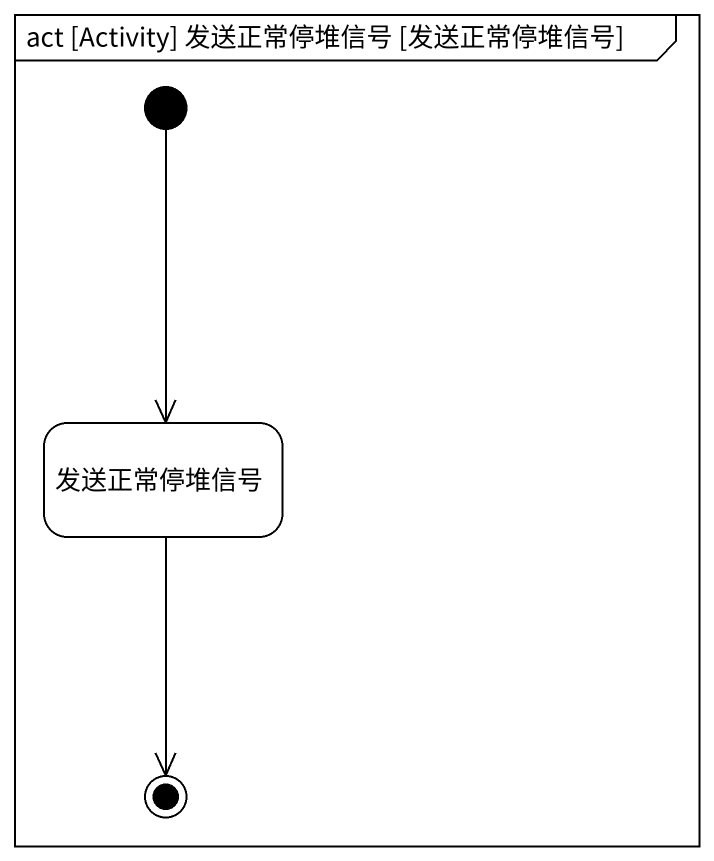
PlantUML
@startuml
mainframe act [Activity] 发送正常停堆信号 [发送正常停堆信号]
hide empty description
state 发送正常停堆信号
[*] --> 发送正常停堆信号
发送正常停堆信号 --> [*]
@enduml
